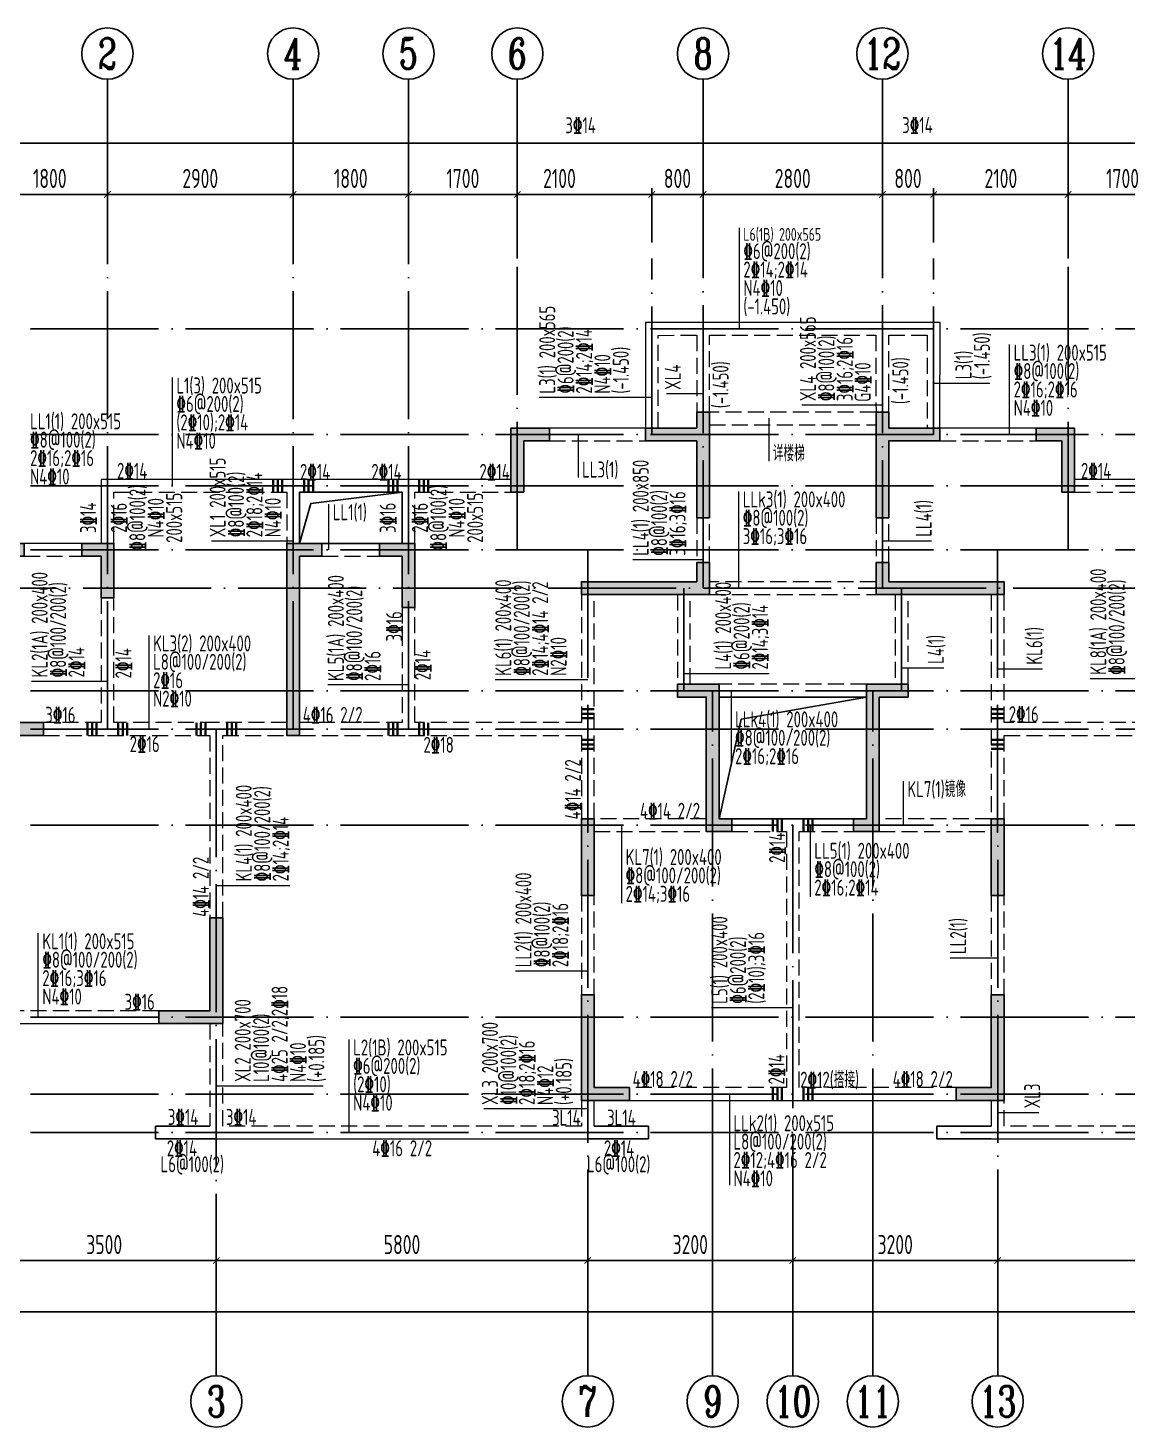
# Model space of a CAD drawing. Extents: x -668857 to 154266, y -275694 to 291306.
# Drawn here: x -109039 to -91880, y 53336 to 75186 of the extents above; entities that cross this region are included whole.
import ezdxf
from ezdxf.enums import TextEntityAlignment as Align

# ---------------------------------------------------------------- set-up
doc = ezdxf.new("R2010")
doc.units = 0
doc.header["$LTSCALE"] = 1000
doc.linetypes.add('DASH', pattern=[0.35, 0.25, -0.1])
doc.linetypes.add('DOTE', pattern=[2.42, 2, -0.2, 0.02, -0.2])
doc.layers.get('0').update_dxf_attribs({"linetype": 'CONTINUOUS'})
doc.layers.get('DEFPOINTS').update_dxf_attribs({"linetype": 'CONTINUOUS'})
for name, color, linetype in [('A-AXIS', 1, 'CONTINUOUS'), ('A-DOTE', 10, 'DOTE'), ('AXIS_NUM', 7, 'CONTINUOUS'), ('BEAM_CON', 4, 'CONTINUOUS'), ('S-D洞口', 4, 'CONTINUOUS'), ('S-L主梁线', 4, 'DASH'), ('S-L梁编号', 6, 'CONTINUOUS'), ('S-L梁配筋', 7, 'CONTINUOUS'), ('S-Q墙填充', 252, 'CONTINUOUS'), ('S-Q墙实线', 6, 'CONTINUOUS'), ('S-Y一般标注', 3, 'CONTINUOUS')]:
    doc.layers.add(name, color=color, linetype=linetype)
doc.layers.add('梁附加箍筋', color=1, linetype='CONTINUOUS', lineweight=35)
doc.styles.add('TSSD_Axis', font='complex.shx', dxfattribs={"width": 0.7, "bigfont": 'hztxt.shx'})
doc.styles.add('TSSD_DIMENSION', font='Tssdeng.shx', dxfattribs={"width": 0.7, "bigfont": 'tssdchn.shx'})
doc.styles.add('TSSD_REIN', font='tssdeng.shx', dxfattribs={"width": 0.7, "height": 300, "bigfont": 'tssdchn.shx'})
doc.dimstyles.new('TSSD_100_100', dxfattribs={"dimtxt": 300, "dimasz": 100, "dimexe": 100, "dimexo": 250, "dimgap": 100, "dimtad": 1, "dimdec": 0, "dimzin": 0, "dimdsep": 46, "dimtxsty": 'TSSD_DIMENSION', "dimblk": 'ARCHTICK', "dimcen": 0, "dimdle": 100, "dimclrt": 7, "dimadec": 0, "dimazin": 0, "dimtfac": 1, "dimtdec": 0, "dimtix": 1, "dimtmove": 2, "dimatfit": 3, "dimldrblk": 'ARCHTICK', "dimfxl": 0, "dimtolj": 1, "dimtzin": 0, "dimarcsym": 0})

# ---------------------------------------------------------------- blocks, each defined once
blk = doc.blocks.new('ts_axno')
at = {"color": 0, "linetype": 'ByBlock', "lineweight": -2}
blk.add_circle((0, 0), 0.5, dxfattribs=at)
at = {"color": 0, "linetype": 'ByBlock', "lineweight": -2, "style": 'TSSD_Axis', "width": 0.7}
blk.add_attdef('A', text='', height=0.6, dxfattribs=at).set_placement((0, 0), align=Align.MIDDLE_CENTER)
blk = doc.blocks.new('_ArchTick')
at = {"color": 0, "linetype": 'ByBlock', "const_width": 0.15}
blk.add_lwpolyline([(-0.5, -0.5), (0.5, 0.5)], dxfattribs=at)
blk = doc.blocks.new('*D151')
at = {"layer": 'DEFPOINTS', "color": 0}
for p in [(6400, 19250), (4600, 18250), (6400, 18250)]:
    blk.add_point(p, dxfattribs=at)
at = {"layer": 'S-Y一般标注', "color": 0, "lineweight": -2}
for p, q in [((4500, 19250), (6500, 19250)), ((4600, 18500), (4600, 19350)), ((6400, 18500), (6400, 19350))]:
    blk.add_line(p, q, dxfattribs=at)
at = {"layer": 'S-Y一般标注', "color": 0, "lineweight": -2, "xscale": 100, "yscale": 100, "zscale": 100, "rotation": 180}
blk.add_blockref('_ArchTick', (4600, 19250), dxfattribs=at)
at = {"layer": 'S-Y一般标注', "color": 0, "lineweight": -2, "xscale": 100, "yscale": 100, "zscale": 100}
blk.add_blockref('_ArchTick', (6400, 19250), dxfattribs=at)
at = {"layer": 'S-Y一般标注', "color": 7, "insert": (5500, 19500), "char_height": 300, "attachment_point": 5, "style": 'TSSD_DIMENSION'}
blk.add_mtext('\\A1;1800', dxfattribs=at)
blk = doc.blocks.new('*D152')
at = {"layer": 'DEFPOINTS', "color": 0}
for p in [(9300, 19250), (6400, 18250), (9300, 18250)]:
    blk.add_point(p, dxfattribs=at)
at = {"layer": 'S-Y一般标注', "color": 0, "lineweight": -2}
for p, q in [((6300, 19250), (9400, 19250)), ((6400, 18500), (6400, 19350)), ((9300, 18500), (9300, 19350))]:
    blk.add_line(p, q, dxfattribs=at)
at = {"layer": 'S-Y一般标注', "color": 0, "lineweight": -2, "xscale": 100, "yscale": 100, "zscale": 100, "rotation": 180}
blk.add_blockref('_ArchTick', (6400, 19250), dxfattribs=at)
at = {"layer": 'S-Y一般标注', "color": 0, "lineweight": -2, "xscale": 100, "yscale": 100, "zscale": 100}
blk.add_blockref('_ArchTick', (9300, 19250), dxfattribs=at)
at = {"layer": 'S-Y一般标注', "color": 7, "insert": (7850, 19500), "char_height": 300, "attachment_point": 5, "style": 'TSSD_DIMENSION'}
blk.add_mtext('\\A1;2900', dxfattribs=at)
blk = doc.blocks.new('*D153')
at = {"layer": 'DEFPOINTS', "color": 0}
for p in [(11100, 19250), (9300, 18250), (11100, 18250)]:
    blk.add_point(p, dxfattribs=at)
at = {"layer": 'S-Y一般标注', "color": 0, "lineweight": -2}
for p, q in [((9200, 19250), (11200, 19250)), ((9300, 18500), (9300, 19350)), ((11100, 18500), (11100, 19350))]:
    blk.add_line(p, q, dxfattribs=at)
at = {"layer": 'S-Y一般标注', "color": 0, "lineweight": -2, "xscale": 100, "yscale": 100, "zscale": 100, "rotation": 180}
blk.add_blockref('_ArchTick', (9300, 19250), dxfattribs=at)
at = {"layer": 'S-Y一般标注', "color": 0, "lineweight": -2, "xscale": 100, "yscale": 100, "zscale": 100}
blk.add_blockref('_ArchTick', (11100, 19250), dxfattribs=at)
at = {"layer": 'S-Y一般标注', "color": 7, "insert": (10200, 19500), "char_height": 300, "attachment_point": 5, "style": 'TSSD_DIMENSION'}
blk.add_mtext('\\A1;1800', dxfattribs=at)
blk = doc.blocks.new('*D154')
at = {"layer": 'DEFPOINTS', "color": 0}
for p in [(12800, 19250), (11100, 18250), (12800, 18250)]:
    blk.add_point(p, dxfattribs=at)
at = {"layer": 'S-Y一般标注', "color": 0, "lineweight": -2}
for p, q in [((11000, 19250), (12900, 19250)), ((11100, 18500), (11100, 19350)), ((12800, 18500), (12800, 19350))]:
    blk.add_line(p, q, dxfattribs=at)
at = {"layer": 'S-Y一般标注', "color": 0, "lineweight": -2, "xscale": 100, "yscale": 100, "zscale": 100, "rotation": 180}
blk.add_blockref('_ArchTick', (11100, 19250), dxfattribs=at)
at = {"layer": 'S-Y一般标注', "color": 0, "lineweight": -2, "xscale": 100, "yscale": 100, "zscale": 100}
blk.add_blockref('_ArchTick', (12800, 19250), dxfattribs=at)
at = {"layer": 'S-Y一般标注', "color": 7, "insert": (11950, 19500), "char_height": 300, "attachment_point": 5, "style": 'TSSD_DIMENSION'}
blk.add_mtext('\\A1;1700', dxfattribs=at)
blk = doc.blocks.new('*D155')
at = {"layer": 'DEFPOINTS', "color": 0}
for p in [(14900, 19250), (12800, 18250), (14900, 18250)]:
    blk.add_point(p, dxfattribs=at)
at = {"layer": 'S-Y一般标注', "color": 0, "lineweight": -2}
for p, q in [((12700, 19250), (15000, 19250)), ((12800, 18500), (12800, 19350)), ((14900, 18500), (14900, 19350))]:
    blk.add_line(p, q, dxfattribs=at)
at = {"layer": 'S-Y一般标注', "color": 0, "lineweight": -2, "xscale": 100, "yscale": 100, "zscale": 100, "rotation": 180}
blk.add_blockref('_ArchTick', (12800, 19250), dxfattribs=at)
at = {"layer": 'S-Y一般标注', "color": 0, "lineweight": -2, "xscale": 100, "yscale": 100, "zscale": 100}
blk.add_blockref('_ArchTick', (14900, 19250), dxfattribs=at)
at = {"layer": 'S-Y一般标注', "color": 7, "insert": (13458, 19500), "char_height": 300, "attachment_point": 5, "style": 'TSSD_DIMENSION'}
blk.add_mtext('\\A1;2100', dxfattribs=at)
blk = doc.blocks.new('*D156')
at = {"layer": 'DEFPOINTS', "color": 0}
for p in [(18500, 19250), (15700, 18250), (18500, 18250)]:
    blk.add_point(p, dxfattribs=at)
at = {"layer": 'S-Y一般标注', "color": 0, "lineweight": -2}
for p, q in [((15600, 19250), (18600, 19250)), ((15700, 18500), (15700, 19350)), ((18500, 18500), (18500, 19350))]:
    blk.add_line(p, q, dxfattribs=at)
at = {"layer": 'S-Y一般标注', "color": 0, "lineweight": -2, "xscale": 100, "yscale": 100, "zscale": 100, "rotation": 180}
blk.add_blockref('_ArchTick', (15700, 19250), dxfattribs=at)
at = {"layer": 'S-Y一般标注', "color": 0, "lineweight": -2, "xscale": 100, "yscale": 100, "zscale": 100}
blk.add_blockref('_ArchTick', (18500, 19250), dxfattribs=at)
at = {"layer": 'S-Y一般标注', "color": 7, "insert": (17100, 19500), "char_height": 300, "attachment_point": 5, "style": 'TSSD_DIMENSION'}
blk.add_mtext('\\A1;2800', dxfattribs=at)
blk = doc.blocks.new('*D157')
at = {"layer": 'DEFPOINTS', "color": 0}
for p in [(19300, 19250), (18500, 18250), (19300, 18250)]:
    blk.add_point(p, dxfattribs=at)
at = {"layer": 'S-Y一般标注', "color": 0, "lineweight": -2}
for p, q in [((18400, 19250), (19400, 19250)), ((18500, 18500), (18500, 19350)), ((19300, 18500), (19300, 19350))]:
    blk.add_line(p, q, dxfattribs=at)
at = {"layer": 'S-Y一般标注', "color": 0, "lineweight": -2, "xscale": 100, "yscale": 100, "zscale": 100, "rotation": 180}
blk.add_blockref('_ArchTick', (18500, 19250), dxfattribs=at)
at = {"layer": 'S-Y一般标注', "color": 0, "lineweight": -2, "xscale": 100, "yscale": 100, "zscale": 100}
blk.add_blockref('_ArchTick', (19300, 19250), dxfattribs=at)
at = {"layer": 'S-Y一般标注', "color": 7, "insert": (18900, 19500), "char_height": 300, "attachment_point": 5, "style": 'TSSD_DIMENSION'}
blk.add_mtext('\\A1;800', dxfattribs=at)
blk = doc.blocks.new('*D158')
at = {"layer": 'DEFPOINTS', "color": 0}
for p in [(23100, 19250), (21400, 18250), (23100, 18250)]:
    blk.add_point(p, dxfattribs=at)
at = {"layer": 'S-Y一般标注', "color": 0, "lineweight": -2}
for p, q in [((21300, 19250), (23200, 19250)), ((21400, 18500), (21400, 19350)), ((23100, 18500), (23100, 19350))]:
    blk.add_line(p, q, dxfattribs=at)
at = {"layer": 'S-Y一般标注', "color": 0, "lineweight": -2, "xscale": 100, "yscale": 100, "zscale": 100, "rotation": 180}
blk.add_blockref('_ArchTick', (21400, 19250), dxfattribs=at)
at = {"layer": 'S-Y一般标注', "color": 0, "lineweight": -2, "xscale": 100, "yscale": 100, "zscale": 100}
blk.add_blockref('_ArchTick', (23100, 19250), dxfattribs=at)
at = {"layer": 'S-Y一般标注', "color": 7, "insert": (22250, 19500), "char_height": 300, "attachment_point": 5, "style": 'TSSD_DIMENSION'}
blk.add_mtext('\\A1;1700', dxfattribs=at)
blk = doc.blocks.new('*D173')
at = {"layer": 'DEFPOINTS', "color": 0}
for p in [(54600, 20050), (4600, 18250), (54600, 18250)]:
    blk.add_point(p, dxfattribs=at)
at = {"layer": 'S-Y一般标注', "color": 0, "lineweight": -2}
for p, q in [((4600, 18500), (4600, 20150)), ((54600, 18500), (54600, 20150)), ((4500, 20050), (54700, 20050))]:
    blk.add_line(p, q, dxfattribs=at)
at = {"layer": 'S-Y一般标注', "color": 0, "lineweight": -2, "xscale": 100, "yscale": 100, "zscale": 100, "rotation": 180}
blk.add_blockref('_ArchTick', (4600, 20050), dxfattribs=at)
at = {"layer": 'S-Y一般标注', "color": 0, "lineweight": -2, "xscale": 100, "yscale": 100, "zscale": 100}
blk.add_blockref('_ArchTick', (54600, 20050), dxfattribs=at)
at = {"layer": 'S-Y一般标注', "color": 7, "insert": (29600, 20300), "char_height": 300, "attachment_point": 5, "style": 'TSSD_DIMENSION'}
blk.add_mtext('\\A1;50000', dxfattribs=at)
blk = doc.blocks.new('*D184')
at = {"layer": 'DEFPOINTS', "color": 0}
for p in [(15700, 19250), (14900, 18250), (15700, 18250)]:
    blk.add_point(p, dxfattribs=at)
at = {"layer": 'S-Y一般标注', "color": 0, "lineweight": -2}
for p, q in [((14800, 19250), (15800, 19250)), ((14900, 18500), (14900, 19350)), ((15700, 18500), (15700, 19350))]:
    blk.add_line(p, q, dxfattribs=at)
at = {"layer": 'S-Y一般标注', "color": 0, "lineweight": -2, "xscale": 100, "yscale": 100, "zscale": 100, "rotation": 180}
blk.add_blockref('_ArchTick', (14900, 19250), dxfattribs=at)
at = {"layer": 'S-Y一般标注', "color": 0, "lineweight": -2, "xscale": 100, "yscale": 100, "zscale": 100}
blk.add_blockref('_ArchTick', (15700, 19250), dxfattribs=at)
at = {"layer": 'S-Y一般标注', "color": 7, "insert": (15300, 19500), "char_height": 300, "attachment_point": 5, "style": 'TSSD_DIMENSION'}
blk.add_mtext('\\A1;800', dxfattribs=at)
blk = doc.blocks.new('*D185')
at = {"layer": 'DEFPOINTS', "color": 0}
for p in [(21400, 19250), (19300, 18250), (21400, 18250)]:
    blk.add_point(p, dxfattribs=at)
at = {"layer": 'S-Y一般标注', "color": 0, "lineweight": -2}
for p, q in [((19200, 19250), (21500, 19250)), ((19300, 18500), (19300, 19350)), ((21400, 18500), (21400, 19350))]:
    blk.add_line(p, q, dxfattribs=at)
at = {"layer": 'S-Y一般标注', "color": 0, "lineweight": -2, "xscale": 100, "yscale": 100, "zscale": 100, "rotation": 180}
blk.add_blockref('_ArchTick', (19300, 19250), dxfattribs=at)
at = {"layer": 'S-Y一般标注', "color": 0, "lineweight": -2, "xscale": 100, "yscale": 100, "zscale": 100}
blk.add_blockref('_ArchTick', (21400, 19250), dxfattribs=at)
at = {"layer": 'S-Y一般标注', "color": 7, "insert": (20350, 19500), "char_height": 300, "attachment_point": 5, "style": 'TSSD_DIMENSION'}
blk.add_mtext('\\A1;2100', dxfattribs=at)
blk = doc.blocks.new('*D188')
at = {"layer": 'DEFPOINTS', "color": 0}
for p in [(8100, 3600), (13900, 3600), (13900, 2600)]:
    blk.add_point(p, dxfattribs=at)
at = {"layer": 'S-Y一般标注', "color": 0, "lineweight": -2}
for p, q in [((8100, 3350), (8100, 2500)), ((13900, 3350), (13900, 2500)), ((8000, 2600), (14000, 2600))]:
    blk.add_line(p, q, dxfattribs=at)
at = {"layer": 'S-Y一般标注', "color": 0, "lineweight": -2, "xscale": 100, "yscale": 100, "zscale": 100, "rotation": 180}
blk.add_blockref('_ArchTick', (8100, 2600), dxfattribs=at)
at = {"layer": 'S-Y一般标注', "color": 0, "lineweight": -2, "xscale": 100, "yscale": 100, "zscale": 100}
blk.add_blockref('_ArchTick', (13900, 2600), dxfattribs=at)
at = {"layer": 'S-Y一般标注', "color": 7, "insert": (11000, 2850), "char_height": 300, "attachment_point": 5, "style": 'TSSD_DIMENSION'}
blk.add_mtext('\\A1;5800', dxfattribs=at)
blk = doc.blocks.new('*D189')
at = {"layer": 'DEFPOINTS', "color": 0}
for p in [(17100, 3600), (20300, 3600), (20300, 2600)]:
    blk.add_point(p, dxfattribs=at)
at = {"layer": 'S-Y一般标注', "color": 0, "lineweight": -2}
for p, q in [((17100, 3350), (17100, 2500)), ((20300, 3350), (20300, 2500)), ((17000, 2600), (20400, 2600))]:
    blk.add_line(p, q, dxfattribs=at)
at = {"layer": 'S-Y一般标注', "color": 0, "lineweight": -2, "xscale": 100, "yscale": 100, "zscale": 100, "rotation": 180}
blk.add_blockref('_ArchTick', (17100, 2600), dxfattribs=at)
at = {"layer": 'S-Y一般标注', "color": 0, "lineweight": -2, "xscale": 100, "yscale": 100, "zscale": 100}
blk.add_blockref('_ArchTick', (20300, 2600), dxfattribs=at)
at = {"layer": 'S-Y一般标注', "color": 7, "insert": (18700, 2850), "char_height": 300, "attachment_point": 5, "style": 'TSSD_DIMENSION'}
blk.add_mtext('\\A1;3200', dxfattribs=at)
blk = doc.blocks.new('*D190')
at = {"layer": 'DEFPOINTS', "color": 0}
for p in [(20300, 3600), (26100, 3600), (26100, 2600)]:
    blk.add_point(p, dxfattribs=at)
at = {"layer": 'S-Y一般标注', "color": 0, "lineweight": -2}
for p, q in [((20300, 3350), (20300, 2500)), ((26100, 3350), (26100, 2500)), ((20200, 2600), (26200, 2600))]:
    blk.add_line(p, q, dxfattribs=at)
at = {"layer": 'S-Y一般标注', "color": 0, "lineweight": -2, "xscale": 100, "yscale": 100, "zscale": 100, "rotation": 180}
blk.add_blockref('_ArchTick', (20300, 2600), dxfattribs=at)
at = {"layer": 'S-Y一般标注', "color": 0, "lineweight": -2, "xscale": 100, "yscale": 100, "zscale": 100}
blk.add_blockref('_ArchTick', (26100, 2600), dxfattribs=at)
at = {"layer": 'S-Y一般标注', "color": 7, "insert": (23200, 2850), "char_height": 300, "attachment_point": 5, "style": 'TSSD_DIMENSION'}
blk.add_mtext('\\A1;5800', dxfattribs=at)
blk = doc.blocks.new('*D196')
at = {"layer": 'DEFPOINTS', "color": 0}
for p in [(4600, 3600), (54600, 3600), (54600, 1800)]:
    blk.add_point(p, dxfattribs=at)
at = {"layer": 'S-Y一般标注', "color": 0, "lineweight": -2}
for p, q in [((4600, 3350), (4600, 1700)), ((54600, 3350), (54600, 1700)), ((4500, 1800), (54700, 1800))]:
    blk.add_line(p, q, dxfattribs=at)
at = {"layer": 'S-Y一般标注', "color": 0, "lineweight": -2, "xscale": 100, "yscale": 100, "zscale": 100, "rotation": 180}
blk.add_blockref('_ArchTick', (4600, 1800), dxfattribs=at)
at = {"layer": 'S-Y一般标注', "color": 0, "lineweight": -2, "xscale": 100, "yscale": 100, "zscale": 100}
blk.add_blockref('_ArchTick', (54600, 1800), dxfattribs=at)
at = {"layer": 'S-Y一般标注', "color": 7, "insert": (29600, 2050), "char_height": 300, "attachment_point": 5, "style": 'TSSD_DIMENSION'}
blk.add_mtext('\\A1;50000', dxfattribs=at)
blk = doc.blocks.new('*D197')
at = {"layer": 'DEFPOINTS', "color": 0}
for p in [(13900, 3600), (17100, 3600), (17100, 2600)]:
    blk.add_point(p, dxfattribs=at)
at = {"layer": 'S-Y一般标注', "color": 0, "lineweight": -2}
for p, q in [((13900, 3350), (13900, 2500)), ((17100, 3350), (17100, 2500)), ((13800, 2600), (17200, 2600))]:
    blk.add_line(p, q, dxfattribs=at)
at = {"layer": 'S-Y一般标注', "color": 0, "lineweight": -2, "xscale": 100, "yscale": 100, "zscale": 100, "rotation": 180}
blk.add_blockref('_ArchTick', (13900, 2600), dxfattribs=at)
at = {"layer": 'S-Y一般标注', "color": 0, "lineweight": -2, "xscale": 100, "yscale": 100, "zscale": 100}
blk.add_blockref('_ArchTick', (17100, 2600), dxfattribs=at)
at = {"layer": 'S-Y一般标注', "color": 7, "insert": (15500, 2850), "char_height": 300, "attachment_point": 5, "style": 'TSSD_DIMENSION'}
blk.add_mtext('\\A1;3200', dxfattribs=at)
blk = doc.blocks.new('*D198')
at = {"layer": 'DEFPOINTS', "color": 0}
for p in [(4600, 3600), (8100, 3600), (8100, 2600)]:
    blk.add_point(p, dxfattribs=at)
at = {"layer": 'S-Y一般标注', "color": 0, "lineweight": -2}
for p, q in [((4600, 3350), (4600, 2500)), ((8100, 3350), (8100, 2500)), ((4500, 2600), (8200, 2600))]:
    blk.add_line(p, q, dxfattribs=at)
at = {"layer": 'S-Y一般标注', "color": 0, "lineweight": -2, "xscale": 100, "yscale": 100, "zscale": 100, "rotation": 180}
blk.add_blockref('_ArchTick', (4600, 2600), dxfattribs=at)
at = {"layer": 'S-Y一般标注', "color": 0, "lineweight": -2, "xscale": 100, "yscale": 100, "zscale": 100}
blk.add_blockref('_ArchTick', (8100, 2600), dxfattribs=at)
at = {"layer": 'S-Y一般标注', "color": 7, "insert": (6350, 2850), "char_height": 300, "attachment_point": 5, "style": 'TSSD_DIMENSION'}
blk.add_mtext('\\A1;3500', dxfattribs=at)
blk = doc.blocks.new('20210807.15312791')
at = {"layer": 'S-Q墙填充'}
h = blk.add_hatch(color=252, dxfattribs=at)
h.dxf.hatch_style = 1
h.paths.add_polyline_path([(72216, 67840), (72216, 68190), (72016, 68190), (72016, 67940), (71216, 67940), (71216, 67740), (72016, 67740), (72016, 66540), (72216, 66540)])
h = blk.add_hatch(color=252, dxfattribs=at)
h.dxf.hatch_style = 1
h.paths.add_polyline_path([(74816, 67840), (74816, 66540), (75016, 66540), (75016, 67740), (75815, 67740), (75815, 67940), (75016, 67940), (75016, 68190), (74816, 68190)])
h = blk.add_hatch(color=252, dxfattribs=at)
h.dxf.hatch_style = 1
h.paths.add_polyline_path([(69316, 67740), (69716, 67740), (69716, 67940), (69116, 67940), (69116, 66940), (69316, 66940)])
h = blk.add_hatch(color=252, dxfattribs=at)
h.dxf.hatch_style = 1
h.paths.add_polyline_path([(77916, 67940), (77316, 67940), (77316, 67740), (77716, 67740), (77716, 66940), (77916, 66940)])
h = blk.add_hatch(color=252, dxfattribs=at)
h.dxf.hatch_style = 1
h.paths.add_polyline_path([(61116, 65940), (61516, 65940), (61516, 66140), (60916, 66140), (60916, 63140), (61816, 63140), (61816, 63340), (61116, 63340)])
h = blk.add_hatch(color=252, dxfattribs=at)
h.dxf.hatch_style = 1
h.paths.add_polyline_path([(62416, 65940), (62716, 65940), (62716, 65290), (62916, 65290), (62916, 66140), (62416, 66140)])
h = blk.add_hatch(color=252, dxfattribs=at)
h.dxf.hatch_style = 1
h.paths.add_polyline_path([(65816, 65940), (66166, 65940), (66166, 66140), (65616, 66140), (65616, 63140), (65816, 63140)])
h = blk.add_hatch(color=252, dxfattribs=at)
h.dxf.hatch_style = 1
h.paths.add_polyline_path([(67616, 66140), (67066, 66140), (67066, 65940), (67416, 65940), (67416, 65140), (67616, 65140)])
h = blk.add_hatch(color=252, dxfattribs=at)
h.dxf.hatch_style = 1
h.paths.add_polyline_path([(70216, 65340), (71816, 65340), (72216, 65340), (72216, 65840), (72016, 65840), (72016, 65540), (71816, 65540), (70216, 65540)])
h = blk.add_hatch(color=252, dxfattribs=at)
h.dxf.hatch_style = 1
h.paths.add_polyline_path([(75016, 65540), (75016, 65840), (74816, 65840), (74816, 65340), (75216, 65340), (76816, 65340), (76816, 65540), (75216, 65540)])
h = blk.add_hatch(color=252, dxfattribs=at)
h.dxf.hatch_style = 1
h.paths.add_polyline_path([(72366, 61840), (72366, 63940), (71716, 63940), (71716, 63740), (72166, 63740), (72166, 61640), (72566, 61640), (72566, 61840)])
h = blk.add_hatch(color=252, dxfattribs=at)
h.dxf.hatch_style = 1
h.paths.add_polyline_path([(74866, 61640), (74866, 63740), (75316, 63740), (75316, 63940), (74666, 63940), (74666, 61840), (74466, 61840), (74466, 61640)])
h = blk.add_hatch(color=252, dxfattribs=at)
h.dxf.hatch_style = 1
h.paths.add_polyline_path([(70416, 60640), (70416, 61840), (70216, 61840), (70216, 60640)])
h = blk.add_hatch(color=252, dxfattribs=at)
h.dxf.hatch_style = 1
h.paths.add_polyline_path([(76816, 60640), (76816, 61840), (76616, 61840), (76616, 60640)])
h = blk.add_hatch(color=252, dxfattribs=at)
h.dxf.hatch_style = 1
h.paths.add_polyline_path([(64616, 60290), (64416, 60290), (64416, 58840), (63716, 58840), (63616, 58840), (63616, 58640), (63716, 58640), (64616, 58640)])
h = blk.add_hatch(color=252, dxfattribs=at)
h.dxf.hatch_style = 1
h.paths.add_polyline_path([(70216, 57440), (70966, 57440), (70966, 57640), (70416, 57640), (70416, 59090), (70216, 59090)])
h = blk.add_hatch(color=252, dxfattribs=at)
h.dxf.hatch_style = 1
h.paths.add_polyline_path([(76816, 57440), (76066, 57440), (76066, 57640), (76616, 57640), (76616, 58740), (76616, 59090), (76816, 59090), (76816, 58740)])
at = {"layer": 'BEAM_CON'}
for p, q in [((63566, 57040), (63566, 56840)), ((64416, 57040), (63566, 57040)), ((70416, 57040), (71266, 57040)), ((71266, 56840), (71266, 57040)), ((76616, 57040), (75766, 57040)), ((75766, 56840), (75766, 57040)), ((64516, 56840), (63566, 56840)), ((70316, 56840), (71266, 56840)), ((76616, 56840), (75766, 56840))]:
    blk.add_line(p, q, dxfattribs=at)
at = {"layer": 'S-D洞口', "color": 5}
for points in [[(65816, 66140), (67416, 66140), (67416, 66940), (65816, 66940), (65816, 66140), (65993, 66762), (67416, 66940)], [(72366, 61840), (74666, 61840), (74666, 63740), (72366, 63740), (72366, 61840), (72712, 63393), (74666, 63740)]]:
    blk.add_lwpolyline(points, dxfattribs=at)
at = {"layer": 'S-L主梁线', "linetype": 'ByBlock', "lineweight": 18}
for p, q in [((72116, 69590), (71215, 69589)), ((71215, 69589), (71216, 67940)), ((74915, 69590), (72116, 69590)), ((75816, 69590), (74915, 69590)), ((75815, 67940), (75816, 69590)), ((71216, 67940), (69716, 67940)), ((77316, 67940), (75815, 67940)), ((62716, 67140), (62716, 66140)), ((65716, 67140), (62716, 67140)), ((67516, 67140), (65716, 67140)), ((69116, 67140), (67516, 67140)), ((79516, 67140), (77916, 67140)), ((65816, 66940), (67416, 66940)), ((65816, 66140), (65816, 66940)), ((67416, 66940), (67416, 66140)), ((62416, 66140), (61516, 66140)), ((67066, 66140), (66166, 66140)), ((72366, 63740), (74666, 63740)), ((73516, 61840), (72566, 61840)), ((74466, 61840), (73516, 61840)), ((61116, 58640), (63616, 58640)), ((70416, 57040), (70416, 57440)), ((70966, 57440), (73516, 57440)), ((73516, 57440), (76066, 57440)), ((76616, 57440), (76616, 57040)), ((64416, 56840), (70416, 56840)), ((76616, 56840), (82616, 56840))]:
    blk.add_line(p, q, dxfattribs=at)
at = {"layer": 'S-L主梁线', "linetype": 'DASH', "lineweight": 18}
for p, q in [((71415, 69389), (72016, 69390)), ((71416, 67940), (71415, 69389)), ((72016, 69390), (72016, 68190)), ((72216, 69390), (74815, 69390)), ((72216, 68190), (72216, 69390)), ((74815, 69390), (74816, 68190)), ((75015, 69390), (75616, 69390)), ((75016, 68190), (75015, 69390)), ((75616, 69390), (75615, 67940)), ((74816, 68190), (72216, 68190)), ((72216, 67990), (74816, 67990)), ((69716, 67740), (71216, 67740)), ((75815, 67740), (77316, 67740)), ((62916, 66940), (65616, 66940)), ((62916, 66140), (62916, 66940)), ((65616, 66940), (65616, 66140)), ((67616, 66940), (69116, 66940)), ((67616, 66140), (67616, 66940)), ((77916, 66940), (79416, 66940)), ((72016, 66540), (72016, 65840)), ((72216, 65840), (72216, 66540)), ((74816, 66540), (74816, 65840)), ((75016, 65840), (75016, 66540)), ((61516, 65940), (62416, 65940)), ((66166, 65940), (67066, 65940)), ((70216, 65340), (70216, 63340)), ((70416, 63240), (70416, 65340)), ((71716, 65340), (71716, 63940)), ((71916, 63940), (71916, 65340)), ((74816, 65540), (72216, 65540)), ((72216, 65340), (74816, 65340)), ((75116, 65340), (75116, 63940)), ((75316, 63940), (75316, 65340)), ((76616, 65340), (76616, 63240)), ((76816, 63340), (76816, 65340)), ((62716, 65290), (62716, 63340)), ((62916, 63340), (62916, 65290)), ((67416, 65140), (67416, 63340)), ((67616, 63340), (67616, 65140)), ((74666, 63940), (72366, 63940)), ((62716, 63340), (61816, 63340)), ((64516, 63340), (62916, 63340)), ((65616, 63340), (64516, 63340)), ((67416, 63340), (65816, 63340)), ((70216, 63340), (67616, 63340)), ((70416, 61840), (70416, 63240)), ((76616, 63240), (76616, 61840)), ((79416, 63340), (76816, 63340)), ((61816, 63140), (62816, 63140)), ((62816, 63140), (64416, 63140)), ((64416, 63140), (64416, 60290)), ((64616, 63140), (65616, 63140)), ((64616, 60290), (64616, 63140)), ((65816, 63140), (67516, 63140)), ((67516, 63140), (70216, 63140)), ((70216, 63140), (70216, 61840)), ((76816, 63140), (79516, 63140)), ((76816, 61840), (76816, 63140)), ((72166, 61840), (70416, 61840)), ((76616, 61840), (74866, 61840)), ((70416, 61640), (72166, 61640)), ((72566, 61640), (73416, 61640)), ((73416, 61640), (73416, 57640)), ((73616, 57640), (73616, 61640)), ((73616, 61640), (74466, 61640)), ((74866, 61640), (76616, 61640)), ((70216, 60640), (70216, 59090)), ((70416, 59090), (70416, 60640)), ((76616, 60640), (76616, 59090)), ((76816, 59090), (76816, 60640)), ((63616, 58840), (61116, 58840)), ((64416, 58640), (64416, 57040)), ((64616, 57040), (64616, 58640)), ((73416, 57640), (70966, 57640)), ((76066, 57640), (73616, 57640)), ((70216, 57440), (70216, 57040)), ((76816, 57040), (76816, 57440)), ((70216, 57040), (64616, 57040)), ((82416, 57040), (76816, 57040))]:
    blk.add_line(p, q, dxfattribs=at)
at = {"layer": 'S-Q墙实线'}
for points in [[(72216, 67840), (72216, 68190), (72016, 68190), (72016, 67940), (71216, 67940), (71216, 67740), (72016, 67740), (72016, 66540), (72216, 66540), (72216, 67840)], [(63716, 58840), (63616, 58840), (63616, 58640), (63716, 58640), (64616, 58640), (64616, 60290), (64416, 60290), (64416, 58840), (63716, 58840)]]:
    blk.add_lwpolyline(points, dxfattribs=at)
for points in [[(74816, 67840), (74816, 66540), (75016, 66540), (75016, 67740), (75815, 67740), (75815, 67940), (75016, 67940), (75016, 68190), (74816, 68190)], [(69316, 67740), (69716, 67740), (69716, 67940), (69116, 67940), (69116, 66940), (69316, 66940)], [(77916, 67940), (77316, 67940), (77316, 67740), (77716, 67740), (77716, 66940), (77916, 66940)], [(61116, 65940), (61516, 65940), (61516, 66140), (60916, 66140), (60916, 63140), (61816, 63140), (61816, 63340), (61116, 63340)], [(62416, 65940), (62716, 65940), (62716, 65290), (62916, 65290), (62916, 66140), (62416, 66140)], [(65816, 65940), (66166, 65940), (66166, 66140), (65616, 66140), (65616, 63140), (65816, 63140)], [(67616, 66140), (67066, 66140), (67066, 65940), (67416, 65940), (67416, 65140), (67616, 65140)], [(70216, 65340), (71816, 65340), (72216, 65340), (72216, 65840), (72016, 65840), (72016, 65540), (71816, 65540), (70216, 65540)], [(75016, 65540), (75016, 65840), (74816, 65840), (74816, 65340), (75216, 65340), (76816, 65340), (76816, 65540), (75216, 65540)], [(72366, 61840), (72366, 63940), (71716, 63940), (71716, 63740), (72166, 63740), (72166, 61640), (72566, 61640), (72566, 61840)], [(74866, 61640), (74866, 63740), (75316, 63740), (75316, 63940), (74666, 63940), (74666, 61840), (74466, 61840), (74466, 61640)], [(70416, 60640), (70416, 61840), (70216, 61840), (70216, 60640)], [(76816, 60640), (76816, 61840), (76616, 61840), (76616, 60640)], [(70216, 57440), (70966, 57440), (70966, 57640), (70416, 57640), (70416, 59090), (70216, 59090)], [(76816, 57440), (76066, 57440), (76066, 57640), (76616, 57640), (76616, 58740), (76616, 59090), (76816, 59090), (76816, 58740)]]:
    blk.add_lwpolyline(points, close=True, dxfattribs=at)
blk = doc.blocks.new('20210726.16395156')
at = {"layer": 'A-AXIS'}
for p, q in [((6400, 18249.9), (6400, 21049.9)), ((9300, 18249.9), (9300, 21049.9)), ((11100, 18249.9), (11100, 21049.9)), ((12800, 18249.9), (12800, 21049.9)), ((15700, 18249.9), (15700, 21049.9)), ((18500, 18249.9), (18500, 21049.9)), ((21400, 18249.9), (21400, 21049.9)), ((8100, 3600), (8100, 800)), ((13900, 3600), (13900, 800)), ((15850, 3600), (15850, 800)), ((17100, 3600), (17100, 800)), ((18350, 3600.1), (18350, 800.1)), ((20300, 3600), (20300, 800))]:
    blk.add_line(p, q, dxfattribs=at)
at = {"layer": 'A-DOTE'}
for p, q in [((6400, 10900), (6400, 18249.9)), ((9300, 10900), (9300, 18249.9)), ((11100, 10900), (11100, 18249.9)), ((12800, 13700), (12800, 18249.9)), ((14900, 15500), (14900, 18249.9)), ((15700, 13100.3), (15700, 18249.9)), ((18500, 13100.3), (18500, 18249.9)), ((19300, 15500), (19300, 18249.9)), ((21400, 13700), (21400, 18249.9)), ((55600, 17150), (3600, 17150)), ((55600, 15500), (3600, 15500)), ((55600, 14700), (3600, 14700)), ((55600, 13700), (3600, 13700)), ((13900.2, 13700), (13900, 3600)), ((20299.8, 13700), (20300, 3600)), ((3600, 13100.3), (55600, 13100.3)), ((15400, 11500), (15400, 13100)), ((18800, 11500), (18800, 13100)), ((55600, 11500), (3600, 11500)), ((15850, 3600), (15850, 11500)), ((18350, 3600.1), (18350, 11500)), ((55600, 10900), (3600, 10900)), ((8100, 10900), (8100, 3600)), ((55600, 9400), (3600, 9400)), ((17100, 9400), (17100, 3600)), ((55600, 6400), (3600, 6400)), ((55600, 5200), (3600, 5200)), ((55600, 4600), (3600, 4600))]:
    blk.add_line(p, q, dxfattribs=at)
at = {"layer": 'A-AXIS'}
ref = blk.add_blockref('ts_axno', (6400, 21449.9), dxfattribs=dict(at, xscale=800, yscale=800, zscale=800))
ref.add_attrib('2', '2', dxfattribs={"layer": 'AXIS_NUM', "height": 480, "style": 'TSSD_Axis', "width": 0.7}).set_placement((6400, 21449.9), align=Align.MIDDLE_CENTER)
ref = blk.add_blockref('ts_axno', (9300, 21449.9), dxfattribs=dict(at, xscale=800, yscale=800, zscale=800))
ref.add_attrib('3', '4', dxfattribs={"layer": 'AXIS_NUM', "height": 480, "style": 'TSSD_Axis', "width": 0.7}).set_placement((9300, 21449.9), align=Align.MIDDLE_CENTER)
ref = blk.add_blockref('ts_axno', (11100, 21449.9), dxfattribs=dict(at, xscale=800, yscale=800, zscale=800))
ref.add_attrib('4', '5', dxfattribs={"layer": 'AXIS_NUM', "height": 480, "style": 'TSSD_Axis', "width": 0.7}).set_placement((11100, 21449.9), align=Align.MIDDLE_CENTER)
ref = blk.add_blockref('ts_axno', (12800, 21449.9), dxfattribs=dict(at, xscale=800, yscale=800, zscale=800))
ref.add_attrib('5', '6', dxfattribs={"layer": 'AXIS_NUM', "height": 480, "style": 'TSSD_Axis', "width": 0.7}).set_placement((12800, 21449.9), align=Align.MIDDLE_CENTER)
ref = blk.add_blockref('ts_axno', (15700, 21449.9), dxfattribs=dict(at, xscale=800, yscale=800, zscale=800))
ref.add_attrib('6', '8', dxfattribs={"layer": 'AXIS_NUM', "height": 480, "style": 'TSSD_Axis', "width": 0.7}).set_placement((15700, 21449.9), align=Align.MIDDLE_CENTER)
ref = blk.add_blockref('ts_axno', (18500, 21449.9), dxfattribs=dict(at, xscale=800, yscale=800, zscale=800))
ref.add_attrib('7', '12', dxfattribs={"layer": 'AXIS_NUM', "height": 480, "style": 'TSSD_Axis', "width": 0.7}).set_placement((18500, 21449.9), align=Align.MIDDLE_CENTER)
ref = blk.add_blockref('ts_axno', (21400, 21449.9), dxfattribs=dict(at, xscale=800, yscale=800, zscale=800))
ref.add_attrib('8', '14', dxfattribs={"layer": 'AXIS_NUM', "height": 480, "style": 'TSSD_Axis', "width": 0.7}).set_placement((21400, 21449.9), align=Align.MIDDLE_CENTER)
ref = blk.add_blockref('ts_axno', (8100, 400), dxfattribs=dict(at, xscale=-800, yscale=800, zscale=800, rotation=180))
ref.add_attrib('2', '3', dxfattribs={"layer": 'AXIS_NUM', "height": 480, "style": 'TSSD_Axis', "width": 0.7}).set_placement((8100, 400), align=Align.MIDDLE_CENTER)
ref = blk.add_blockref('ts_axno', (13900, 400), dxfattribs=dict(at, xscale=-800, yscale=800, zscale=800, rotation=180))
ref.add_attrib('5', '7', dxfattribs={"layer": 'AXIS_NUM', "height": 480, "style": 'TSSD_Axis', "width": 0.7}).set_placement((13900, 400), align=Align.MIDDLE_CENTER)
ref = blk.add_blockref('ts_axno', (15850, 400), dxfattribs=dict(at, xscale=-800, yscale=800, zscale=800, rotation=180))
ref.add_attrib('5', '9', dxfattribs={"layer": 'AXIS_NUM', "height": 480, "style": 'TSSD_Axis', "width": 0.7}).set_placement((15850, 400), align=Align.MIDDLE_CENTER)
ref = blk.add_blockref('ts_axno', (17100, 400), dxfattribs=dict(at, xscale=-800, yscale=800, zscale=800, rotation=180))
ref.add_attrib('8', '10', dxfattribs={"layer": 'AXIS_NUM', "height": 480, "style": 'TSSD_Axis', "width": 0.7}).set_placement((17100, 400), align=Align.MIDDLE_CENTER)
ref = blk.add_blockref('ts_axno', (18350, 400.1), dxfattribs=dict(at, xscale=-800, yscale=800, zscale=800, rotation=180))
ref.add_attrib('5', '11', dxfattribs={"layer": 'AXIS_NUM', "height": 480, "style": 'TSSD_Axis', "width": 0.7}).set_placement((18350, 400.1), align=Align.MIDDLE_CENTER)
ref = blk.add_blockref('ts_axno', (20300, 400), dxfattribs=dict(at, xscale=-800, yscale=800, zscale=800, rotation=180))
ref.add_attrib('8', '13', dxfattribs={"layer": 'AXIS_NUM', "height": 480, "style": 'TSSD_Axis', "width": 0.7}).set_placement((20300, 400), align=Align.MIDDLE_CENTER)
at = {"layer": 'S-Y一般标注'}
for base, p1, p2, picture, middle in [((54600, 20049.9), (4600, 18249.9), (54600, 18249.9), '*D173', (29600, 20299.9)), ((6400, 19249.9), (4600, 18249.9), (6400, 18249.9), '*D151', (5500, 19499.9)), ((9300, 19249.9), (6400, 18249.9), (9300, 18249.9), '*D152', (7850, 19499.9)), ((11100, 19249.9), (9300, 18249.9), (11100, 18249.9), '*D153', (10200, 19499.9)), ((12800, 19249.9), (11100, 18249.9), (12800, 18249.9), '*D154', (11950, 19499.9)), ((15700, 19249.9), (14900, 18249.9), (15700, 18249.9), '*D184', (15300, 19499.9)), ((18500, 19249.9), (15700, 18249.9), (18500, 18249.9), '*D156', (17100, 19499.9)), ((19300, 19249.9), (18500, 18249.9), (19300, 18249.9), '*D157', (18900, 19499.9)), ((21400, 19249.9), (19300, 18249.9), (21400, 18249.9), '*D185', (20350, 19499.9)), ((23100, 19249.9), (21400, 18249.9), (23100, 18249.9), '*D158', (22250, 19499.9)), ((54600, 1800), (4600, 3600), (54600, 3600), '*D196', (29600, 2050)), ((8100, 2600), (4600, 3600), (8100, 3600), '*D198', (6350, 2850)), ((13900, 2600), (8100, 3600), (13900, 3600), '*D188', (11000, 2850)), ((17100, 2600), (13900, 3600), (17100, 3600), '*D197', (15500, 2850)), ((20300, 2600), (17100, 3600), (20300, 3600), '*D189', (18700, 2850)), ((26100, 2600), (20300, 3600), (26100, 3600), '*D190', (23200, 2850))]:
    dim = blk.add_linear_dim(base=base, p1=p1, p2=p2, dimstyle='TSSD_100_100', dxfattribs=at)
    dim.commit()
    dim.dimension.update_dxf_attribs({"geometry": picture, "text_midpoint": middle})
dim = blk.add_linear_dim(base=(14900, 19249.9), p1=(12800, 18249.9), p2=(14900, 18249.9), dimstyle='TSSD_100_100', dxfattribs=at)
dim.commit()
dim.dimension.update_dxf_attribs({"geometry": '*D155', "text_midpoint": (13458.1, 19499.9), "dimtype": 160})

msp = doc.modelspace()

# ---------------------------------------------------------------- linework, layer by layer
at = {"layer": 'S-L梁编号', "lineweight": 18}
for p, q in [((-97932.58, 70486.12), (-97932.58, 72062.62)), ((-93712.52, 68836.12), (-93712.52, 70240.27)), ((-106785.39, 68036.12), (-106785.39, 69726.7)), ((-94899.65, 69637.45), (-94020.09, 69637.45)), ((-99299.45, 69412.47), (-101058.13, 69412.47)), ((-98499.28, 69470.69), (-99067.79, 69470.69)), ((-95699, 69295.24), (-96958.28, 69295.24)), ((-97472.86, 69090.61), (-97472.86, 68419.68)), ((-100449.76, 68836.12), (-100449.76, 68165.2)), ((-104342.9, 67036.12), (-104342.9, 67748.78)), ((-97941.9, 66436.39), (-97941.9, 67948.93)), ((-104899.28, 67169), (-106175.18, 67169)), ((-95699.28, 67177.85), (-94930.48, 67177.85)), ((-98499.29, 66881.47), (-99598.06, 66881.47)), ((-107148.81, 64236.12), (-107148.81, 65699.3)), ((-95399.41, 65191.7), (-94740.05, 65191.7)), ((-93899.29, 65179.88), (-93201.5, 65179.88)), ((-107799.27, 64980.52), (-108982.96, 64980.52)), ((-103099.27, 64925), (-104357.95, 64925)), ((-100299.27, 65005.97), (-101743.55, 65005.97)), ((-98799.35, 65103.58), (-97466.17, 65103.58)), ((-91099.29, 65021.62), (-92454.33, 65021.62)), ((-98062.37, 64836.12), (-98062.37, 63669.14)), ((-95371.97, 62736.12), (-95371.97, 63423.93)), ((-99770.8, 62736.12), (-99770.8, 61518.85)), ((-96824.52, 62736.12), (-96824.52, 61616.61)), ((-106099.27, 61795.08), (-104951.23, 61795.08)), ((-108878.16, 59736.12), (-108878.16, 61046.88)), ((-93899.3, 60660.71), (-94643.04, 60660.71)), ((-100299.27, 60454.14), (-101428.96, 60454.14)), ((-97099.27, 59883.94), (-98368.04, 59883.94)), ((-104024.95, 57936.29), (-104024.95, 59388.58)), ((-106099.27, 58662.62), (-104430.63, 58662.62)), ((-98087.02, 58536.12), (-98087.02, 57113.24)), ((-100299.27, 58303.08), (-101922.25, 58303.08)), ((-93899.3, 58250.17), (-93254.24, 58250.17))]:
    msp.add_line(p, q, dxfattribs=at)
at = {"layer": '梁附加箍筋', "lineweight": 35}
for p, q in [((-105209.28, 67936.12), (-105209.28, 68136.12)), ((-105139.28, 67936.12), (-105139.28, 68136.12)), ((-105069.28, 67936.12), (-105069.28, 68136.12)), ((-104729.28, 67936.12), (-104729.28, 68136.12)), ((-104659.28, 67936.12), (-104659.28, 68136.12)), ((-104589.28, 67936.12), (-104589.28, 68136.12)), ((-103409.27, 67936.12), (-103409.27, 68136.12)), ((-103339.27, 67936.12), (-103339.27, 68136.12)), ((-103269.27, 67936.12), (-103269.27, 68136.12)), ((-102929.27, 67936.12), (-102929.27, 68136.12)), ((-102859.27, 67936.12), (-102859.27, 68136.12)), ((-102789.27, 67936.12), (-102789.27, 68136.12)), ((-100199.28, 64546.13), (-100399.28, 64546.12)), ((-100199.28, 64476.13), (-100399.28, 64476.12)), ((-93799.29, 64546.12), (-93999.29, 64546.13)), ((-93799.29, 64476.12), (-93999.29, 64476.13)), ((-108109.27, 64136.12), (-108109.27, 64336.12)), ((-108039.27, 64136.12), (-108039.27, 64336.12)), ((-107969.27, 64136.12), (-107969.27, 64336.12)), ((-107629.27, 64136.12), (-107629.27, 64336.12)), ((-107559.27, 64136.12), (-107559.27, 64336.12)), ((-107489.27, 64136.12), (-107489.27, 64336.12)), ((-106409.27, 64136.12), (-106409.27, 64336.12)), ((-106339.27, 64136.12), (-106339.27, 64336.12)), ((-106269.27, 64136.12), (-106269.27, 64336.12)), ((-105929.27, 64136.12), (-105929.27, 64336.12)), ((-105859.27, 64136.12), (-105859.27, 64336.12)), ((-105789.27, 64136.12), (-105789.27, 64336.12)), ((-103409.27, 64136.12), (-103409.27, 64336.12)), ((-103339.27, 64136.12), (-103339.27, 64336.12)), ((-103269.27, 64136.12), (-103269.27, 64336.12)), ((-102929.27, 64136.12), (-102929.27, 64336.12)), ((-102859.27, 64136.12), (-102859.27, 64336.12)), ((-102789.27, 64136.12), (-102789.27, 64336.12)), ((-100199.28, 64406.13), (-100399.28, 64406.12)), ((-93799.29, 64406.12), (-93999.29, 64406.13)), ((-100199.28, 64066.13), (-100399.28, 64066.12)), ((-93799.29, 64066.12), (-93999.29, 64066.13)), ((-100199.28, 63996.13), (-100399.28, 63996.12)), ((-100199.28, 63926.13), (-100399.28, 63926.12)), ((-93799.29, 63996.12), (-93999.29, 63996.13)), ((-93799.29, 63926.12), (-93999.29, 63926.13)), ((-97409.27, 62636.12), (-97409.27, 62836.12)), ((-97339.27, 62636.12), (-97339.27, 62836.12)), ((-97269.27, 62636.12), (-97269.27, 62836.12)), ((-96929.27, 62636.12), (-96929.27, 62836.12)), ((-96859.27, 62636.12), (-96859.27, 62836.12)), ((-96789.27, 62636.12), (-96789.27, 62836.12)), ((-97409.27, 58436.12), (-97409.27, 58636.12)), ((-97339.27, 58436.12), (-97339.27, 58636.12)), ((-97269.27, 58436.12), (-97269.27, 58636.12)), ((-96929.27, 58436.12), (-96929.27, 58636.12)), ((-96859.27, 58436.12), (-96859.27, 58636.12)), ((-96789.27, 58436.12), (-96789.27, 58636.12))]:
    msp.add_line(p, q, dxfattribs=at)

# ---------------------------------------------------------------- block references
at = {"layer": 'A-DOTE'}
msp.add_blockref('20210726.16395156', (-114199.28, 53336.08), dxfattribs=at)
at = {"layer": 'S-Q墙填充'}
msp.add_blockref('20210807.15312791', (-170614.93, 996.58), dxfattribs=at)

# ---------------------------------------------------------------- texts
at = {"layer": 'S-L梁编号', "color": 6, "style": 'TSSD_REIN', "width": 0.7}
for s, height, p in [('L6(1B) 200x565', 200, (-97870.08, 71862.62)), ('LL3(1) 200x515', 250, (-93650.02, 69990.27)), ('L1(3) 200x515', 250, (-106722.89, 69476.7)), ('LL1(1) 200x515', 250, (-109007.24, 68917.98)), ('详楼梯', 250, (-97410.36, 68419.68)), ('LL3(1)', 250, (-100387.26, 68165.2)), ('LLk3(1) 200x400', 250, (-97879.4, 67698.93)), ('LL1(1)', 250, (-104280.4, 67498.78)), ('KL3(2) 200x400', 250, (-107086.31, 65449.3)), ('LLk4(1) 200x400', 250, (-97999.87, 64263.37)), ('KL7(1)镜像', 250, (-95309.47, 63173.93)), ('KL7(1) 200x400', 250, (-99708.3, 62113.08)), ('LL5(1) 200x400', 250, (-96762.02, 62210.84)), ('KL1(1) 200x515', 250, (-108815.66, 60796.88)), ('L2(1B) 200x515', 250, (-103962.45, 59138.58)), ('LLk2(1) 200x515', 250, (-98024.52, 57956.51))]:
    msp.add_text(s, height=height, dxfattribs=at).set_placement(p)
for s, p in [('L3(1) 200x565', (-100808.13, 69474.97)), ('XL4 200x565', (-96737.12, 69357.74)), ('XL4', (-98846.64, 69533.19)), ('L3(1)', (-94307.59, 69699.95)), ('XL1 200x515', (-105954.03, 67231.5)), ('LL4(1) 200x850', (-99348.06, 66943.97)), ('LL4(1)', (-94930.48, 67240.35)), ('KL2(1A) 200x400', (-108732.96, 65043.02)), ('KL8(1A) 200x400', (-92204.33, 65084.12)), ('KL5(1A) 200x400', (-104107.95, 64987.5)), ('KL6(1) 200x400', (-101493.55, 65068.47)), ('L4(1) 200x400', (-98060.4, 65166.08)), ('KL6(1)', (-93201.5, 65242.38)), ('L4(1)', (-94740.05, 65254.2)), ('KL4(1) 200x400', (-105545.46, 61857.58)), ('LL2(1) 200x400', (-101178.96, 60516.64)), ('L5(1) 200x400', (-98118.04, 59946.44)), ('LL2(1)', (-94393.04, 60723.21)), ('XL2 200x700', (-105561.4, 58725.12)), ('XL3 200x700', (-101701.09, 58365.58)), ('XL3', (-93235.01, 58312.67))]:
    msp.add_text(s, height=250, rotation=90, dxfattribs=at).set_placement(p)
at = {"layer": 'S-L梁配筋', "color": 7, "style": 'TSSD_REIN', "width": 0.7}
for s, p in [('3%%13214', (-100649.29, 73542.04)), ('%%1326@200(2)', (-97870.08, 71575.12)), ('2%%13214;2%%13214', (-97870.08, 71287.62)), ('N4%%13210', (-97870.08, 71000.12)), ('(-1.450)', (-97870.08, 70712.62)), ('%%1328@100(2)', (-93650.02, 69702.77)), ('2%%13216;2%%13216', (-93650.02, 69415.27)), ('%%1326@200(2)', (-106722.89, 69189.2)), ('N4%%13210', (-93650.02, 69127.77)), ('(2%%13210);2%%13214', (-106722.89, 68901.7)), ('%%1328@100(2)', (-109007.24, 68630.48)), ('N4%%13210', (-106722.89, 68614.2)), ('2%%13216;2%%13216', (-109007.24, 68342.98)), ('2%%13214', (-107649.27, 68145.32)), ('N4%%13210', (-109007.24, 68055.48)), ('%%1328@100(2)', (-97879.4, 67411.43)), ('3%%13216;3%%13216', (-97879.4, 67123.93)), ('L8@100/200(2)', (-107086.31, 65161.8)), ('2%%13216', (-107086.31, 64874.3)), ('N2%%13210', (-107086.31, 64586.8)), ('3%%13216', (-108769, 64333.56)), ('4%%13216 2/2', (-104749.27, 64333.56)), ('%%1328@100/200(2)', (-97999.87, 63975.87)), ('2%%13216', (-107451.46, 63876.34)), ('2%%13218', (-102865.14, 63866.07)), ('2%%13216;2%%13216', (-97999.87, 63688.37)), ('4%%13214 2/2', (-99484.73, 62835.78)), ('%%1328@100/200(2)', (-99708.3, 61825.58)), ('%%1328@100(2)', (-96762.02, 61923.34)), ('2%%13214;3%%13216', (-99708.3, 61538.08)), ('%%1328@100/200(2)', (-108815.66, 60509.38)), ('2%%13216;3%%13216', (-108815.66, 60221.88)), ('N4%%13210', (-108815.66, 59934.38)), ('3%%13216', (-107531.23, 59851.94)), ('%%1326@200(2)', (-103962.45, 58851.08)), ('(2%%13210)', (-103962.45, 58563.58)), ('2%%13212(搭接)', (-96982.76, 58635.19)), ('N4%%13210', (-103962.45, 58276.08)), ('3%%13214', (-106856.27, 58053.15)), ('3%%13214', (-105949.27, 58053.15)), ('L8@100/200(2)', (-98024.52, 57669.01)), ('2%%13214', (-106872.76, 57564.29)), ('4%%13216 2/2', (-103664.13, 57564.29)), ('2%%13214', (-100047.84, 57564.29)), ('2%%13212;4%%13216 2/2', (-98024.52, 57381.51)), ('N4%%13210', (-98024.52, 57094.01))]:
    msp.add_text(s, height=250, dxfattribs=at).set_placement(p)
for s, rotation, p in [('3%%13214', 360, (-94913.33, 73543.58)), ('2%%13214', 90, (-97219.04, 62618.93))]:
    msp.add_text(s, height=250, rotation=rotation, dxfattribs=at).set_placement(p, align=Align.RIGHT)
for s, p in [('%%1326@200(2)', (-100520.63, 69474.97)), ('2%%13214;2%%13214', (-100233.13, 69474.97)), ('%%1328@100(2)', (-96449.62, 69357.74)), ('(-1.450)', (-94020.09, 69699.95)), ('(-1.450)', (-99658.13, 69474.97)), ('3%%13216;2%%13216', (-96162.12, 69357.74)), ('N4%%13210', (-99945.63, 69474.97)), ('(-1.450)', (-98101.18, 69247.44)), ('G4%%13210', (-95881.16, 69347.93)), ('(-1.450)', (-95292.75, 69311.22)), ('%%1328@100(2)', (-105666.53, 67231.5)), ('2%%13218;2%%13214', (-105379.03, 67231.5)), ('%%1328@100(2)', (-99060.56, 66943.97)), ('N4%%13210', (-105091.53, 67231.5)), ('3%%13216;3%%13216', (-98773.06, 66943.97)), ('%%1328@100/200(2)', (-108445.46, 65043.02)), ('%%1328@100/200(2)', (-103820.45, 64987.5)), ('%%1328@100/200(2)', (-101206.05, 65068.47)), ('%%1328@100/200(2)', (-91916.83, 65084.12)), ('3%%13216', (-103198.08, 65605.65)), ('%%1326@200(2)', (-97772.9, 65166.08)), ('N2%%13210', (-100631.05, 65068.47)), ('2%%13214', (-108157.96, 65043.02)), ('2%%13216', (-103532.95, 64987.5)), ('4%%13214 2/2', (-100407.56, 62825.87)), ('%%1328@100/200(2)', (-105257.96, 61857.58)), ('2%%13214;2%%13214', (-104970.46, 61857.58)), ('4%%13214 2/2', (-106216.82, 61303.77)), ('%%1328@100(2)', (-100891.46, 60516.64)), ('2%%13218;2%%13216', (-100603.96, 60516.64)), ('%%1326@200(2)', (-97830.54, 59946.44)), ('(2%%13210);3%%13216', (-97543.04, 59946.44)), ('4%%13225 2/2;2%%13218', (-104986.4, 58725.12)), ('L10@100(2)', (-105273.9, 58725.12)), ('(+0.185)', (-104411.4, 58725.12)), ('%%13210@100(2)', (-101413.59, 58365.58)), ('N4%%13210', (-104698.9, 58725.12)), ('(+0.185)', (-100551.09, 58365.58)), ('2%%13214', (-97228.17, 58686.12)), ('N4%%13212', (-100838.59, 58365.58))]:
    msp.add_text(s, height=250, rotation=90, dxfattribs=at).set_placement(p)
for s, p in [('2%%13214', (-92126.13, 68144.6)), ('2%%13214', (-104319.89, 68128.78)), ('2%%13214', (-103205.62, 68128.78)), ('2%%13214', (-101517.06, 68128.78)), ('2%%13216', (-93258.01, 64343.75)), ('3L14', (-100409.59, 58043.75)), ('3L14', (-99550.32, 58043.75))]:
    msp.add_text(s, height=250, dxfattribs=at).set_placement(p, align=Align.RIGHT)
for s, p in [('%%1328@100(2)', (-107132.06, 67536.12)), ('%%1328@100(2)', (-102432.62, 67536.12)), ('3%%13214', (-107900.58, 67536.12)), ('2%%13216', (-107419.56, 67536.12)), ('N4%%13210', (-106844.56, 67536.12)), ('200x515', (-106557.06, 67536.12)), ('3%%13216', (-103222.88, 67536.12)), ('2%%13216', (-102720.12, 67536.12)), ('N4%%13210', (-102145.12, 67536.12)), ('200x515', (-101857.62, 67536.12))]:
    msp.add_text(s, height=250, rotation=90, dxfattribs=at).set_placement(p, align=Align.BOTTOM_CENTER)
at = {"layer": 'S-L梁配筋', "color": 1, "style": 'TSSD_REIN', "width": 0.7}
for s, p in [('2%%13214;4%%13214 2/2', (-100918.55, 65068.47)), ('2%%13214;3%%13214', (-97485.4, 65166.08)), ('2%%13218;2%%13216', (-101126.09, 58365.58))]:
    msp.add_text(s, height=250, rotation=90, dxfattribs=at).set_placement(p)
at = {"layer": 'S-L梁配筋', "color": 7, "style": 'TSSD_REIN', "width": 0.7}
for p in [(-107424.44, 65264.45), (-102750.87, 65236.12)]:
    msp.add_text('2%%13214', height=250, rotation=90, dxfattribs=at).set_placement(p, align=Align.CENTER)
at = {"layer": 'S-L梁配筋', "color": 1, "style": 'TSSD_REIN', "width": 0.7}
for s, p in [('2%%13216;2%%13214', (-96762.02, 61635.84)), ('4%%13218 2/2', (-99599.28, 58646.01))]:
    msp.add_text(s, height=250, dxfattribs=at).set_placement(p)
msp.add_text('4%%13218 2/2', height=250, rotation=360, dxfattribs=at).set_placement((-94599.28, 58646.01), align=Align.RIGHT)
at = {"layer": 'S-L梁配筋', "color": 7, "style": 'TSSD_REIN', "width": 0.7}
for p in [(-106474.28, 57565.13), (-99816.77, 57565.13)]:
    msp.add_text('L6@100(2)', height=250, dxfattribs=at).set_placement(p, align=Align.TOP_CENTER)

doc.saveas('drawing.dxf')
